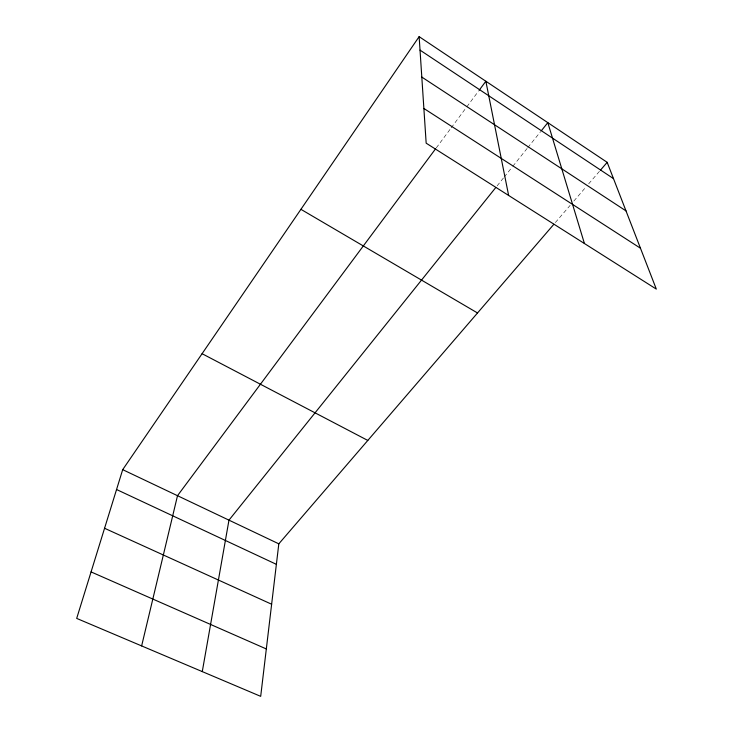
<?xml version="1.0" encoding="UTF-8"?>
<svg xmlns="http://www.w3.org/2000/svg" width="733" height="733" viewBox="0 0 733 733"><rect width="100%" height="100%" fill="white"/><g stroke="black" fill="none" stroke-linecap="round" stroke-linejoin="round"><path stroke-width="0.55" stroke-dasharray="3.67 2.75" d="M436.282 147.883L450.548 128.715M451.226 127.799L466.161 107.724M466.848 106.807L478.392 91.286M497.102 185.88L503.534 177.862M504.249 176.974L512.101 167.179M512.816 166.29L527.1 148.478M527.815 147.59L540.67 131.564M555.339 222.557L570.155 205.359M573.857 201.053L585.704 187.291M588.663 183.846L599.768 170.945"/><path stroke-width="1.1" d="M553.864 224.28L278.815 543.831L260.691 696.35L76.69 618.405L122.695 469.661L419.139 36.65L607.181 162.341L656.31 289.095L426.166 143.173L419.139 36.65M202.271 671.602L228.971 520.155L495.673 187.657M141.634 645.92L177.505 495.7L435.604 148.79M479.07 90.379L485.86 81.253L508.638 195.473M541.385 130.676L547.817 122.658L584.421 243.512M600.51 170.083L607.181 162.341M91.066 571.914L266.317 648.952M104.572 528.273L271.631 604.23M116.556 489.516L276.378 564.337M122.695 469.661L278.815 543.831M202.079 353.7L367.81 440.441M300.915 209.326L477.522 312.973M423.876 108.466L640.459 248.221M421.805 77.075L626 210.902M420.027 50.128L613.475 178.605"/></g></svg>
